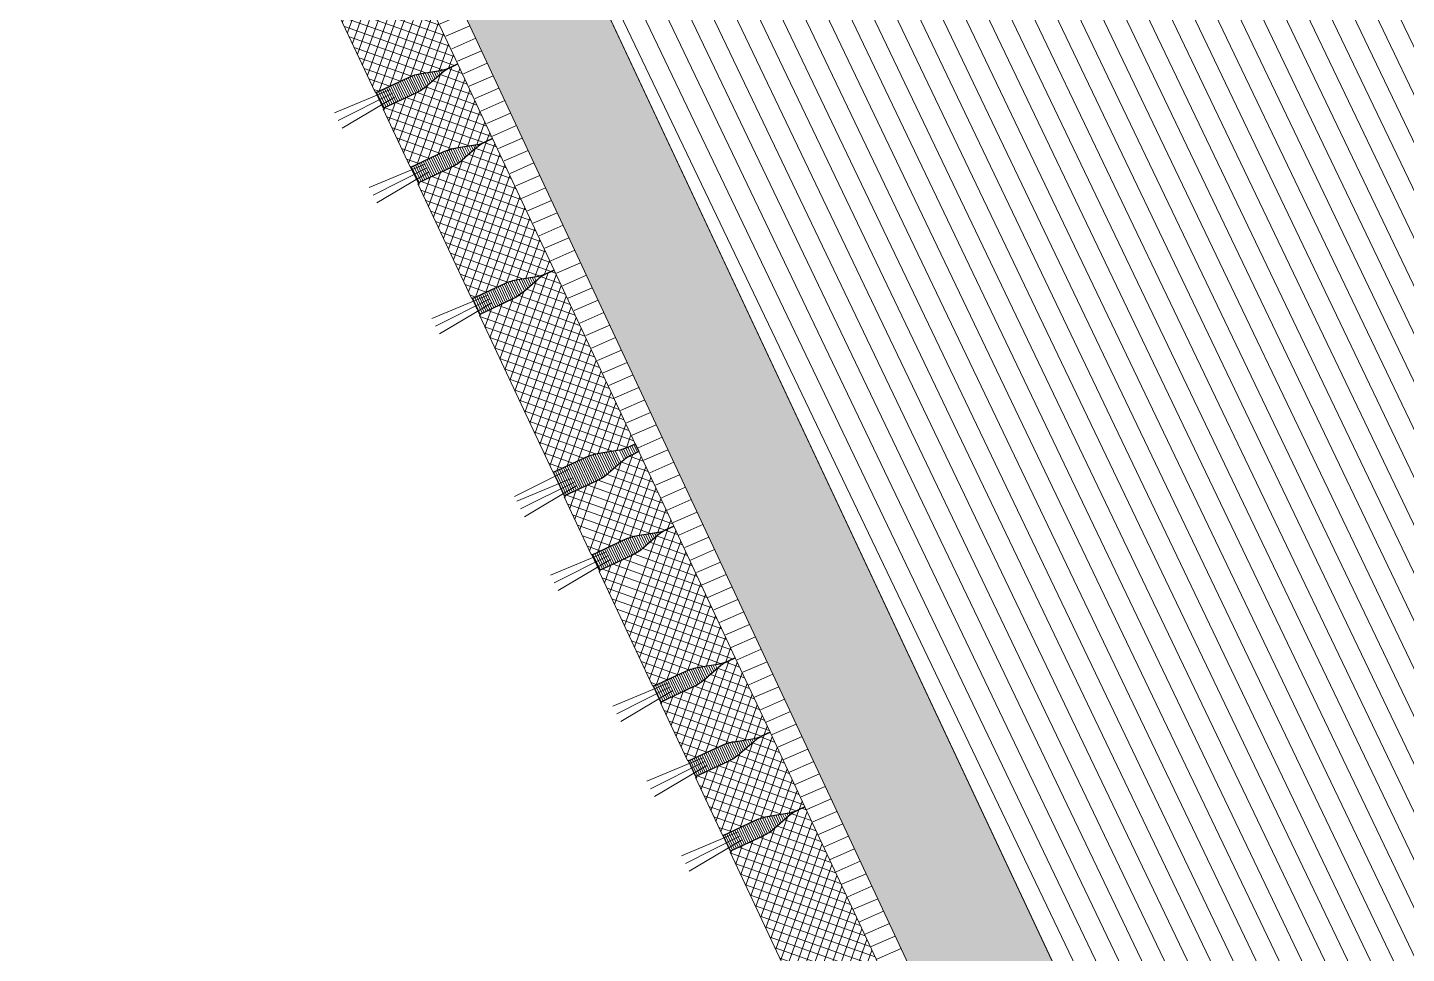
# Model space of a CAD drawing. Header units: metres. Extents: x 678805 to 1359287, y 2747329 to 5497370.
# Drawn here: x 679522.195 to 679523.785, y 2747471.759 to 2747472.827 of the extents above; entities that cross this region are included whole.
import ezdxf

# ---------------------------------------------------------------- set-up
doc = ezdxf.new("R2010")
doc.units = ezdxf.units.M
doc.layers.add('02-L-Waterfeatures 01', color=7, linetype='Continuous', true_color=0x4da6ff)
doc.layers.add('XREF_MON_WATERFEATURE$0$-aux', color=50, linetype='Continuous', plot=False)
for name, color, linetype, lineweight, true_color in [('XREF_MON_WATERFEATURE$0$02-L-projecció', 7, 'Continuous', 5, 0x636363), ('XREF_MON_WATERFEATURE$0$3- TR terra vegetal', 7, 'Continuous', 0, 0xbea68e), ('XREF_MON_WATERFEATURE$0$3-TR sorra granitica', 7, 'Continuous', 0, 0xf2dac9)]:
    doc.layers.add(name, color=color, linetype=linetype, lineweight=lineweight, true_color=true_color)
for name, color, linetype, lineweight in [('XREF_MON_WATERFEATURE$0$02-L-seccionat', 6, 'Continuous', 5), ('XREF_MON_WATERFEATURE$0$1-L-GESPA', 64, 'Continuous', 0), ('XREF_MON_WATERFEATURE$0$3-TR Formigó', 252, 'Continuous', 0), ('XREF_MON_WATERFEATURE$0$3-TR terra compactada', 45, 'Continuous', 0), ('XREF_MON_WATERFEATURE$0$3-TR Tot-u', 37, 'Continuous', 0)]:
    doc.layers.add(name, color=color, linetype=linetype, lineweight=lineweight)
pattern_1 = [(359.9999999999999, (18.5126179321669, -0.9720026045106351), (0, 0.0025), [])]

# ---------------------------------------------------------------- blocks, each defined once
blk = doc.blocks.new('XREF_MON_WATERFEATURE$0$General Section WaterFalls')
at = {"layer": 'XREF_MON_WATERFEATURE$0$3- TR terra vegetal'}
h = blk.add_hatch(dxfattribs=at)
h.set_pattern_fill('_USER', color=256, scale=0.002499999999999999, angle=-18.27604261022104, style=0, pattern_type=0)
h.set_pattern_definition([(359.9999999999999, (18.32269952911884, -0.9702852475456893), (0, 0.0025), [])])
edge = h.paths.add_edge_path()
edge.add_line((65.82710645440966, -32.98614903958514), (65.82718056078701, -32.97795359608366))
edge.add_arc((65.77876498177648, -32.97751579270698), 0.04841755740300056, -0.5180901328443627, 15.48092904174739)
edge.add_line((65.82542591914535, -32.9645922947675), (65.81966705713232, -32.94379963300984))
edge.add_arc((65.87473840592429, -32.92854673694819), 0.05714459103332797, 179.4819066751375, 195.480925755062, ccw=False)
edge.add_line((65.81759615102783, -32.92803001822904), (65.81796804772414, -32.88690293005799))
edge.add_line((65.81796804815531, -32.88690293068066), (65.83803810683558, -32.88708441641648))
edge.add_line((65.83803810691461, -32.88708441611379), (65.83766620893545, -32.92821150631316))
edge.add_arc((65.78052395908162, -32.92769479029812), 0.05714458607383564, -16.517109407062094, -0.5180902821103928, ccw=False)
edge.add_line((65.8353104670532, -32.94394109048881), (65.82917653723582, -32.9646262100002))
edge.add_arc((65.87559612980112, -32.978391405195), 0.04841755087200608, 163.4828839569682, 179.481903067111)
edge.add_line((65.82718055928126, -32.97795359557495), (65.8271064534648, -32.98614904220405))
h = blk.add_hatch(dxfattribs=at)
h.set_pattern_fill('_USER', color=256, scale=0.002499999999999999, angle=-18.27604261022104, style=0, pattern_type=0)
h.set_pattern_definition([(359.9999999999999, (18.41765872994438, -0.9711439250968397), (0, 0.0025), [])])
edge = h.paths.add_edge_path()
edge.add_line((65.92206565476954, -32.98700771876611), (65.9221397611469, -32.97881227526462))
edge.add_arc((65.87372418306768, -32.97837447095662), 0.04841755740300056, -0.5180901328443627, 15.48092904174739)
edge.add_line((65.92038512043655, -32.96545097278431), (65.91462625842352, -32.94465831102665))
edge.add_arc((65.96969760814682, -32.92940541589633), 0.05714459103332797, 179.4819066751375, 195.480925755062, ccw=False)
edge.add_line((65.9125553527847, -32.92888869694434), (65.912927249481, -32.8877616087733))
edge.add_line((65.91292724898085, -32.8877616096288), (65.93299730766113, -32.88794309536461))
edge.add_line((65.93299730820581, -32.88794309459627), (65.93262541022665, -32.92907018479563))
edge.add_arc((65.87548316037282, -32.92855346901342), 0.05714458607383564, -16.517109407062094, -0.5180902821103928, ccw=False)
edge.add_line((65.93026966787875, -32.94479976920411), (65.92413573806137, -32.9654848887155))
edge.add_arc((65.97055533109233, -32.97925008321181), 0.04841755087200608, 163.4828839569682, 179.481903067111)
edge.add_line((65.92213976057246, -32.97881227405742), (65.922065654756, -32.98700772068653))
h = blk.add_hatch(dxfattribs=at)
h.set_pattern_fill('_USER', color=256, scale=0.002499999999999999, angle=-18.27604261022104, style=0, pattern_type=0)
h.set_pattern_definition([(359.9999999999999, (18.01894716033712, -0.9675348876044154), (0, 0.0025), [])])
edge = h.paths.add_edge_path()
edge.add_line((66.01702485745773, -32.98786639701575), (66.01709896383508, -32.97967095351427))
edge.add_arc((65.96868338575587, -32.9792331494391), 0.04841755740300056, -0.5180901328443627, 15.48092904174739)
edge.add_line((66.01534432312474, -32.96630964940414), (66.00958546111171, -32.94551698764648))
edge.add_arc((66.06465680990368, -32.93026409414597), 0.05714459103332797, 179.4819066751375, 195.480925755062, ccw=False)
edge.add_line((66.00751455500722, -32.92974737426266), (66.00788645170353, -32.88862028609162))
edge.add_line((66.00788645073771, -32.88862028624862), (66.02795650941799, -32.88880177198444))
edge.add_line((66.02795650996268, -32.88880177168176), (66.02758461198351, -32.92992886188112))
edge.add_arc((65.97044236212969, -32.9294121467974), 0.05714458607383564, -16.517109407062094, -0.5180902821103928, ccw=False)
edge.add_line((66.02522887010127, -32.94565844675526), (66.01909494028389, -32.96634356626665))
edge.add_arc((66.06551453331485, -32.98010876076296), 0.04841755087200608, 163.4828839569682, 179.481903067111)
edge.add_line((66.01709896186367, -32.97967095137574), (66.0170248560472, -32.98786639800485))
h = blk.add_hatch(dxfattribs=at)
h.set_pattern_fill('_USER', color=256, scale=0.002499999999999999, angle=-18.27604261022104, style=0, pattern_type=0)
h.set_pattern_definition(pattern_1)
edge = h.paths.add_edge_path()
edge.add_line((66.18450913997367, -32.98938446305692), (66.18458324819068, -32.9811890191822))
edge.add_arc((66.13616767479107, -32.98075121478178), 0.04841755328710718, -0.5180908874735294, 15.48092828320253)
edge.add_line((66.18282860796899, -32.96782771754079), (66.17706974599145, -32.94703505530445))
edge.add_arc((66.2321410975419, -32.9317821552977), 0.05714459455714467, 179.4819104452081, 195.4809295709795, ccw=False)
edge.add_line((66.17499883892015, -32.93126543983817), (66.17537073627972, -32.89013835188617))
edge.add_line((66.17537073651329, -32.89013835182413), (66.19544079479505, -32.89031983988033))
edge.add_line((66.19544079480693, -32.89031984144822), (66.19506889737231, -32.93144692888503))
edge.add_arc((66.1379266353324, -32.93093021144159), 0.05714459782225906, -16.51710976891951, -0.5180906227978994, ccw=False)
edge.add_line((66.19271315494552, -32.94717651465908), (66.1865792253847, -32.96786163376481))
edge.add_arc((66.2329988121055, -32.98162682726979), 0.04841754412309885, 163.4828842022214, 179.4819033208883)
edge.add_line((66.18458324717358, -32.9811890181154), (66.18450913988048, -32.98938446327605))
h = blk.add_hatch(dxfattribs=at)
h.set_pattern_fill('_USER', color=256, scale=0.002499999999999999, angle=-18.27604261022104, style=0, pattern_type=0)
h.set_pattern_definition(pattern_1)
edge = h.paths.add_edge_path()
edge.add_line((66.28946790099144, -32.99033713107929), (66.27946831197418, -32.99024670891703))
edge.add_line((66.27946831239387, -32.99024670920335), (66.27954241924888, -32.98205126536921))
edge.add_arc((66.23112684488297, -32.9816134579014), 0.04841755365451088, -0.5180944984186822, 15.48092461457903)
edge.add_line((66.2777877789922, -32.96868996322155), (66.27202891539609, -32.94789730143147))
edge.add_arc((66.32710026297718, -32.93264440749772), 0.05714458916078761, 179.481906764493, 195.4809258867472, ccw=False)
edge.add_line((66.26995800994337, -32.93212768808007), (66.27032990626847, -32.89100059880564))
edge.add_line((66.27032990707085, -32.89100059913471), (66.30039955635146, -32.89127250706521))
edge.add_line((66.30039955629036, -32.89127250690944), (66.30002765871788, -32.93239959773352))
edge.add_arc((66.24288540426642, -32.93188288295642), 0.05714458966654288, -16.51710811452449, -0.5180889844784247, ccw=False)
edge.add_line((66.29767191642895, -32.94812918221578), (66.29153798661157, -32.96881430172717))
edge.add_arc((66.3379575763829, -32.98257949156687), 0.04841754646258604, 163.4828890789815, 179.4819082326844)
edge.add_line((66.28954200958833, -32.98214168660343), (66.28946790130034, -32.99033713143551))
edge.add_line((66.28946790099144, -32.99033713107929), (66.27946831197418, -32.99024670891703))
h = blk.add_hatch(dxfattribs=at)
h.set_pattern_fill('_USER', color=256, scale=0.002499999999999999, angle=-18.27604261022104, style=0, pattern_type=0)
h.set_pattern_definition(pattern_1)
edge = h.paths.add_edge_path()
edge.add_line((66.51069562928751, -32.99233411392197), (66.51076973566487, -32.98413867042049))
edge.add_arc((66.46235415851697, -32.98370086587965), 0.04841755740300056, -0.5180901328443627, 15.48092904174739)
edge.add_line((66.50901509542018, -32.97077736724168), (66.50325623340716, -32.94998470548402))
edge.add_arc((66.55832758219913, -32.93473181081936), 0.05714459103332797, 179.4819066751375, 195.480925755062, ccw=False)
edge.add_line((66.50118532776833, -32.93421509116888), (66.50155722446463, -32.89308800299784))
edge.add_line((66.50155722349882, -32.89308800268918), (66.5216272821791, -32.893269488425))
edge.add_line((66.52162728272378, -32.89326948905364), (66.52125538474462, -32.934396579253))
edge.add_arc((66.46411313442513, -32.93387986300513), 0.05714458607383564, -16.517109407062094, -0.5180902821103928, ccw=False)
edge.add_line((66.51889964193106, -32.95012616296299), (66.51276571211368, -32.97081128247438))
edge.add_arc((66.55918530607596, -32.98457647766918), 0.04841755087200608, 163.4828839569682, 179.481903067111)
edge.add_line((66.51076973462477, -32.98413866758347), (66.5106956288083, -32.99233411421258))
h = blk.add_hatch(dxfattribs=at)
h.set_pattern_fill('_USER', color=256, scale=0.002499999999999999, angle=-18.27604261022104, style=0, pattern_type=0)
h.set_pattern_definition([(359.9999999999999, (19.00628870492801, -0.9764703195542097), (0, 0.0025), [])])
edge = h.paths.add_edge_path()
edge.add_line((66.67817991273478, -32.99385217856616), (66.67825402095178, -32.98565673469143))
edge.add_arc((66.62983844755217, -32.98521892959252), 0.04841755328710718, -0.5180908874735294, 15.48092828320253)
edge.add_line((66.67649938026443, -32.97229543328285), (66.67074051828689, -32.95150277104651))
edge.add_arc((66.72581186937168, -32.93624987173826), 0.05714459455714467, 179.4819104452081, 195.4809295709795, ccw=False)
edge.add_line((66.66866961168125, -32.93573315488175), (66.66904150904082, -32.89460606692975))
edge.add_line((66.66904150880873, -32.8946060675662), (66.68911156709049, -32.89478755562239))
edge.add_line((66.68911156756803, -32.89478755556047), (66.68873967013342, -32.93591464299728))
edge.add_arc((66.63159740762785, -32.93539792695083), 0.05714459782225906, -16.51710976891951, -0.5180906227978994, ccw=False)
edge.add_line((66.68638392770663, -32.9516442308668), (66.68024999814581, -32.97232934997253))
edge.add_arc((66.72666958486661, -32.98609454301186), 0.04841754412309885, 163.4828842022214, 179.4819033208883)
edge.add_line((66.67825401946902, -32.98565673315898), (66.67817991217592, -32.99385217831962))
h = blk.add_hatch(dxfattribs=at)
h.set_pattern_fill('_USER', color=256, scale=0.002499999999999999, angle=-18.27604261022104, style=0, pattern_type=0)
h.set_pattern_definition([(359.9999999999999, (19.1012478438206, -0.9773361319676042), (0, 0.0025), [])])
edge = h.paths.add_edge_path()
edge.add_line((66.7731390511617, -32.99471799051389), (66.77321315926818, -32.98652254660266))
edge.add_arc((66.72479758551344, -32.98608474247158), 0.04841755328710718, -0.5180908874735294, 15.48092820665205)
edge.add_line((66.77145851869136, -32.97316124476492), (66.76569965663877, -32.9523685820134))
edge.add_arc((66.82077100826427, -32.93711568275467), 0.0571445946539326, 179.4819104096079, 195.4809295061197, ccw=False)
edge.add_line((66.76362875057384, -32.93659896682948), (66.76400064782287, -32.89547187884097))
edge.add_line((66.76400064677, -32.8954718792811), (66.78407070501628, -32.89565336781598))
edge.add_line((66.7840707055293, -32.89565336797386), (66.78369880820523, -32.93678045544718))
edge.add_arc((66.72655654791743, -32.93626373866573), 0.05714459620778652, -16.51711018543432, -0.5180910848902727, ccw=False)
edge.add_line((66.7813430656679, -32.95251004234888), (66.77520913621763, -32.97319516149111))
edge.add_arc((66.82162872422487, -32.98696035519242), 0.04841754573785231, 163.4828835922333, 179.4819027326508)
edge.add_line((66.77321315743029, -32.98652254464105), (66.77313905024774, -32.9947179898382))
at = {"layer": 'XREF_MON_WATERFEATURE$0$3-TR Formigó'}
h = blk.add_hatch(dxfattribs=at)
h.set_pattern_fill('ANSI37', color=256, scale=0.002999999999999998, angle=-18.34738595099282, style=0)
h.set_pattern_definition([(44.92865665922822, (22.31194227235392, -1.768136520404369), (-0.006726800370768202, 0.006743573368165632), []), (134.9286566592282, (22.31194227235392, -1.768136520404369), (-0.006743573368165632, -0.006726800370768202), [])])
edge = h.paths.add_edge_path()
edge.add_line((65.82710645347834, -32.98614904144779), (65.82718056246915, -32.97795359782862))
edge.add_arc((65.77876498457044, -32.97751579456963), 0.04841755740300056, -0.5180901328443627, 15.48092904174739)
edge.add_line((65.82542592147365, -32.96459229569882), (65.81966705821733, -32.94379963696335))
edge.add_arc((65.8747384082526, -32.9285467392765), 0.05714459329498054, 179.4819078841241, 195.480927047344, ccw=False)
edge.add_line((65.81759615195915, -32.92803002148867), (65.8179680164919, -32.88690642855519))
edge.add_line((65.81796801555902, -32.88690642919391), (65.81717084283034, -32.88689922138207))
edge.add_line((65.81717084394768, -32.88689922122285), (65.81717847585783, -32.88605517980117))
edge.add_line((65.81717847520486, -32.88605518080294), (65.61761518520471, -32.88425060533199))
edge.add_line((65.617615185678, -32.88425060361624), (65.61760755251639, -32.88509464511502))
edge.add_line((65.61760755162686, -32.88509464589879), (65.6168103795137, -32.88508743436703))
edge.add_line((65.61681038001552, -32.88508743420243), (65.61643851534083, -32.92621102905063))
edge.add_arc((65.5592962554656, -32.92569431709126), 0.05714459526864141, -16.517105482874115, -0.51808637105961, ccw=False)
edge.add_line((65.61408277368173, -32.94194061565213), (65.60794884246685, -32.96262573568279))
edge.add_arc((65.65436844108626, -32.97639092477039), 0.04841755376269415, 163.4828921215473, 179.4819112537158)
edge.add_line((65.60595286684111, -32.97595312236808), (65.60587875880562, -32.98414856532195))
edge.add_line((65.60587875824422, -32.98414856544696), (65.82710645308075, -32.98614904201778))
h = blk.add_hatch(dxfattribs=at)
h.set_pattern_fill('ANSI37', color=256, scale=0.002999999999999998, angle=-18.34738595099282, style=0)
h.set_pattern_definition([(44.92865665922822, (22.73308802815154, -1.771937715122476), (-0.006726800370768202, 0.006743573368165632), []), (134.9286566592282, (22.73308802815154, -1.771937715122476), (-0.006743573368165632, -0.006726800370768202), [])])
edge = h.paths.add_edge_path()
edge.add_line((65.92206565430388, -32.98700771993026), (65.92213976395794, -32.97881227653014))
edge.add_arc((65.87372417980805, -32.97837447538041), 0.04841756400291587, -0.5180874265220123, 15.48093170709386)
edge.add_line((65.92038512276486, -32.96545097138733), (65.91462625932702, -32.9446583135727))
edge.add_arc((65.96969760674983, -32.92940541985445), 0.05714458932275431, 179.4819072091404, 195.4809263397831, ccw=False)
edge.add_line((65.9125553527847, -32.9288887004368), (65.9129272173925, -32.88776510801851))
edge.add_line((65.91292721685022, -32.88776510860771), (65.91213004389637, -32.8877578992503))
edge.add_line((65.91213004477322, -32.88775789900683), (65.91213767749267, -32.88691385736202))
edge.add_line((65.91213767742738, -32.88691385718994), (65.83884287990924, -32.88625108071437))
edge.add_line((65.83884288044646, -32.88625108124688), (65.83883524735991, -32.88709512326085))
edge.add_line((65.83883524686098, -32.88709512259811), (65.83803807378843, -32.8870879102591))
edge.add_line((65.83803807431832, -32.88708791043609), (65.83766621020042, -32.92821150693937))
edge.add_arc((65.78052396094427, -32.92769479332492), 0.05714458472601425, -16.51710749379299, -0.5180883785645278, ccw=False)
edge.add_line((65.83531046798453, -32.9439410911873), (65.829176537437, -32.96462621290955))
edge.add_arc((65.87559613306075, -32.97839140403084), 0.04841755169880714, 163.4828888886983, 179.4819080003339)
edge.add_line((65.82718056021258, -32.97795359743759), (65.82710645295089, -32.98614904064701))
edge.add_line((65.82710645347834, -32.98614904144779), (65.92206565473153, -32.98700772013071))
h = blk.add_hatch(dxfattribs=at)
h.set_pattern_fill('ANSI37', color=256, scale=0.002999999999999998, angle=-18.34738595099282, style=0)
h.set_pattern_definition([(44.92865665922822, (22.82804723037407, -1.772796393372118), (-0.006726800370768202, 0.006743573368165632), []), (134.9286566592282, (22.82804723037407, -1.772796393372118), (-0.006743573368165632, -0.006726800370768202), [])])
edge = h.paths.add_edge_path()
edge.add_line((66.01702485606074, -32.98786639934406), (66.01709896571481, -32.97967095594393))
edge.add_arc((65.96868338109925, -32.97923315386288), 0.04841756400291587, -0.5180874265220123, 15.48093170709386)
edge.add_line((66.01534432452172, -32.9663096498698), (66.00958546108389, -32.94551699205518))
edge.add_arc((66.06465680757537, -32.93026409856975), 0.05714458932275431, 179.4819072091404, 195.4809263397831, ccw=False)
edge.add_line((66.00751455361024, -32.92974737961777), (66.00788641821804, -32.88862378719947))
edge.add_line((66.00788641860709, -32.88862378685735), (66.00708924565323, -32.88861657749995))
edge.add_line((66.00708924653009, -32.88861657725647), (66.00709687924953, -32.88777253561167))
edge.add_line((66.00709687918425, -32.88777253543958), (65.9338020816661, -32.88710975896401))
edge.add_line((65.93380208173767, -32.88710975972936), (65.93379444865111, -32.88795380174332))
edge.add_line((65.93379444768652, -32.88795380154625), (65.93299727461397, -32.88794658920724))
edge.add_line((65.9329972746782, -32.88794658891857), (65.9326254105603, -32.92907018542184))
edge.add_arc((65.87548316270113, -32.92855347180739), 0.05714458472601425, -16.51710749379299, -0.5180883785645278, ccw=False)
edge.add_line((65.93026966927573, -32.94479976966977), (65.9241357387282, -32.96548489139202))
edge.add_arc((65.97055533481762, -32.97925008274615), 0.04841755169880714, 163.4828888886983, 179.4819080003339)
edge.add_line((65.92213976243511, -32.97881227638572), (65.92206565517341, -32.98700771959515))
edge.add_line((65.92206565430388, -32.98700772016309), (66.01702485555707, -32.98786639884601))
h = blk.add_hatch(dxfattribs=at)
h.set_pattern_fill('ANSI37', color=256, scale=0.002999999999999998, angle=-18.34738595099282, style=0)
h.set_pattern_definition([(44.92865665922822, (23.0904907155782, -1.77517313673161), (-0.006726800370768202, 0.006743573368165632), []), (134.9286566592282, (23.0904907155782, -1.77517313673161), (-0.006743573368165632, -0.006726800370768202), [])])
edge = h.paths.add_edge_path()
edge.add_line((66.18450917163864, -32.98938089655712), (66.18458327882527, -32.98118545283251))
edge.add_arc((66.13616769807413, -32.98074764246121), 0.04841755954794266, -0.5180984677643847, 15.48092063279454)
edge.add_line((66.18282863963395, -32.96782414917834), (66.1770697756789, -32.9470314907025))
edge.add_arc((66.23214112268761, -32.93177859508432), 0.05714459000223031, 179.4819084718825, 195.480927569171, ccw=False)
edge.add_line((66.17499886965379, -32.93126187706366), (66.17537073374437, -32.89013828398415))
edge.add_line((66.17537073325366, -32.89013828453608), (66.17457356026432, -32.89013107565735))
edge.add_line((66.17457356024534, -32.89013107446954), (66.1745811929293, -32.88928703330341))
edge.add_line((66.17458119336516, -32.88928703428246), (66.0287612839646, -32.8879684385801))
edge.add_line((66.02876128349453, -32.88796843891032), (66.02875365251238, -32.88881248309047))
edge.add_line((66.02875365223736, -32.88881248352118), (66.02795647864757, -32.88880527052096))
edge.add_line((66.02795647829771, -32.88880526926368), (66.02758461388368, -32.92992886517876))
edge.add_arc((65.970442364458, -32.92941214959137), 0.05714458607383564, -16.517109407062094, -0.5180902821103928, ccw=False)
edge.add_line((66.02522887242958, -32.94565844978206), (66.01909494283737, -32.96634357083901))
edge.add_arc((66.06551453657448, -32.98010876495391), 0.0484175511476064, 163.4828856008782, 179.4819047255243)
edge.add_line((66.01709896465763, -32.97967095579952), (66.0170248557023, -32.98786639894001))
edge.add_line((66.01702485606074, -32.98786639934406), (66.18450917103601, -32.98938089688053))
h = blk.add_hatch(dxfattribs=at)
h.set_pattern_fill('ANSI37', color=256, scale=0.002999999999999998, angle=-18.34738595099282, style=0)
h.set_pattern_definition([(44.92865665922822, (23.09049068391323, -1.77517670346424), (-0.006726800370768202, 0.006743573368165632), []), (134.9286566592282, (23.09049068391323, -1.77517670346424), (-0.006743573368165632, -0.006726800370768202), [])])
edge = h.paths.add_edge_path()
edge.add_line((66.27946831006557, -32.99024670897052), (66.27954241971963, -32.98205126557039))
edge.add_arc((66.23112683510408, -32.98161346325651), 0.04841756400291587, -0.5180874265220123, 15.48093170709386)
edge.add_line((66.27778777806088, -32.96868996089324), (66.27202891462305, -32.94789730307862))
edge.add_arc((66.3271002615802, -32.93264440842904), 0.05714458932275431, 179.4819072091404, 195.4809263397831, ccw=False)
edge.add_line((66.26995800854638, -32.93212768901139), (66.27032987315418, -32.8910040965931))
edge.add_line((66.27032987214625, -32.89100409741513), (66.2695326991924, -32.89099688805773))
edge.add_line((66.26953270006925, -32.89099688781425), (66.2695403327887, -32.89015284616945))
edge.add_line((66.26954033272341, -32.8901528455317), (66.19624553520526, -32.88949006905613))
edge.add_line((66.19624553527683, -32.88949006935582), (66.19623790219028, -32.89033411136978))
edge.add_line((66.19623790215701, -32.89033411117271), (66.19544072908445, -32.8903268988337))
edge.add_line((66.19544072914869, -32.89032689947635), (66.19506886503079, -32.93145049597963))
edge.add_arc((66.13792661577463, -32.93093378096819), 0.05714458472601425, -16.51710749379299, -0.5180883785645278, ccw=False)
edge.add_line((66.1927131228149, -32.94718007976189), (66.18657919226736, -32.96786520148414))
edge.add_arc((66.23299878835678, -32.98163039237261), 0.04841755169880714, 163.4828888886983, 179.4819080003339)
edge.add_line((66.18458321597427, -32.98119258740917), (66.18450910871258, -32.98938803061859))
edge.add_line((66.18450910924003, -32.98938803002238), (66.27946831049321, -32.9902467087053))
h = blk.add_hatch(dxfattribs=at)
h.set_pattern_fill('ANSI37', color=256, scale=0.002999999999999998, angle=-18.34738595099282, style=0)
h.set_pattern_definition([(44.92865665922822, (22.99553144816309, -1.774321593344212), (-0.006726800370768202, 0.006743573368165632), []), (134.9286566592282, (22.99553144816309, -1.774321593344212), (-0.006743573368165632, -0.006726800370768202), [])])
edge = h.paths.add_edge_path()
edge.add_line((66.51069562835619, -32.99233411438763), (66.510769737347, -32.98413867076846))
edge.add_arc((66.46235416037962, -32.98370086750947), 0.04841755740300056, -0.5180901328443627, 15.48092904174739)
edge.add_line((66.50901509728283, -32.970777368173), (66.50325623402651, -32.94998470943753))
edge.add_arc((66.5583275849931, -32.93473181361333), 0.05714459329498054, 179.4819078841241, 195.480927047344, ccw=False)
edge.add_line((66.501185326837, -32.93421509466134), (66.50155719136976, -32.89309150172786))
edge.add_line((66.50155719183385, -32.89309150190093), (66.50076001910517, -32.89308429408908))
edge.add_line((66.50076001882553, -32.8930842934642), (66.50076765073568, -32.89224025204252))
edge.add_line((66.50076765054837, -32.89224025281146), (66.30120436054823, -32.89043567734051))
edge.add_line((66.30120436148718, -32.8904356774874), (66.30119672832556, -32.89127971898618))
edge.add_line((66.30119672743604, -32.89127971837297), (66.30039955532287, -32.89127250684121))
edge.add_line((66.3003995558247, -32.89127250714228), (66.30002769115, -32.93239610199047))
edge.add_arc((66.24288543174043, -32.9318793900311), 0.05714459526864141, -16.517105482874115, -0.51808637105961, ccw=False)
edge.add_line((66.2976719494909, -32.94812568835914), (66.29153801827603, -32.9688108083898))
edge.add_arc((66.33795761642978, -32.98257599840872), 0.04841755376269415, 163.4828921215473, 179.4819112537158)
edge.add_line((66.28954204218462, -32.98213819530793), (66.28946793414913, -32.9903336382618))
edge.add_line((66.28946793451905, -32.99033363768831), (66.51069562935558, -32.99233411425913))
h = blk.add_hatch(dxfattribs=at)
h.set_pattern_fill('ANSI37', color=256, scale=0.002999999999999998, angle=-18.34738595099282, style=0)
h.set_pattern_definition([(44.92865665922822, (23.5841614883393, -1.779640852473676), (-0.006726800370768202, 0.006743573368165632), []), (134.9286566592282, (23.5841614883393, -1.779640852473676), (-0.006743573368165632, -0.006726800370768202), [])])
edge = h.paths.add_edge_path()
edge.add_line((66.67817994439974, -32.99384861253202), (66.67825405158638, -32.98565316880741))
edge.add_arc((66.62983847083524, -32.98521535773762), 0.04841755954794266, -0.5180984677643847, 15.48092063279454)
edge.add_line((66.67649941239506, -32.97229186492041), (66.67074054844001, -32.95149920644457))
edge.add_arc((66.72581189591438, -32.93624631082639), 0.05714459000223031, 179.4819084718825, 195.480927569171, ccw=False)
edge.add_line((66.6686696424149, -32.93572959303856), (66.66904150650548, -32.89460599995905))
edge.add_line((66.66904150601476, -32.89460600051098), (66.66824433302543, -32.89459879163225))
edge.add_line((66.66824433300644, -32.89459879114293), (66.6682519656904, -32.8937547499768))
edge.add_line((66.66825196612626, -32.89375474955887), (66.5224320567257, -32.8924361538565))
edge.add_line((66.52243205578998, -32.89243615441956), (66.52242442480782, -32.8932801985997))
edge.add_line((66.5224244245328, -32.89328019879758), (66.52162725094301, -32.89327298579737))
edge.add_line((66.52162725152448, -32.89327298477292), (66.52125538711044, -32.934396580688))
edge.add_arc((66.46411313768476, -32.93387986486778), 0.05714458607383564, -16.517109407062094, -0.5180902821103928, ccw=False)
edge.add_line((66.51889964565635, -32.95012616552413), (66.51276571606414, -32.97081128658107))
edge.add_arc((66.55918530980125, -32.98457647953182), 0.0484175511476064, 163.4828856008782, 179.4819047255243)
edge.add_line((66.5107697378844, -32.98413867177442), (66.51069562892907, -32.99233411491491))
edge.add_line((66.51069562835619, -32.99233411438763), (66.67817994333146, -32.99384861192411))
h = blk.add_hatch(dxfattribs=at)
h.set_pattern_fill('ANSI37', color=256, scale=0.002999999999999998, angle=-18.34738595099282, style=0)
h.set_pattern_definition([(44.92865665922822, (23.58416145620868, -1.779644419904798), (-0.006726800370768202, 0.006743573368165632), []), (134.9286566592282, (23.58416145620868, -1.779644419904798), (-0.006743573368165632, -0.006726800370768202), [])])
edge = h.paths.add_edge_path()
edge.add_line((66.77313908282667, -32.99471442494541), (66.77321319248074, -32.98651898154529))
edge.add_arc((66.72479760786518, -32.98608117876574), 0.04841756400291587, -0.5180874265220123, 15.48093170709386)
edge.add_line((66.77145855035633, -32.97315767640248), (66.7656996869185, -32.95236501858786))
edge.add_arc((66.82077103387564, -32.93711212393828), 0.05714458932275431, 179.4819072091404, 195.4809263397831, ccw=False)
edge.add_line((66.76362878130749, -32.93659540498629), (66.76400064591529, -32.895471812568))
edge.add_line((66.76400064583868, -32.89547181222588), (66.76320347288483, -32.89546460286847))
edge.add_line((66.76320347329602, -32.89546460402198), (66.76321110601546, -32.89462056237718))
edge.add_line((66.76321110595018, -32.89462056127377), (66.68991630843203, -32.8939577847982))
edge.add_line((66.6899163085036, -32.89395778439939), (66.68990867541704, -32.89480182641336))
edge.add_line((66.68990867491812, -32.8948018271476), (66.68911150184556, -32.8947946148086))
edge.add_line((66.68911150144413, -32.89479461498559), (66.68873963732624, -32.93591821148886))
edge.add_arc((66.63159738853574, -32.93540149694309), 0.05714458472601425, -16.51710749379299, -0.5180883785645278, ccw=False)
edge.add_line((66.68638389604166, -32.9516477950383), (66.68024996549413, -32.97233291676055))
edge.add_arc((66.72666956111789, -32.98609810788184), 0.04841755169880714, 163.4828888886983, 179.4819080003339)
edge.add_line((66.67825398826972, -32.98566030245274), (66.67817988100802, -32.99385574566217))
edge.add_line((66.67817988200113, -32.99385574599728), (66.77313908325432, -32.9947144246802))
h = blk.add_hatch(dxfattribs=at)
h.set_pattern_fill('ANSI37', color=256, scale=0.002999999999999998, angle=-18.34738595099282, style=0)
h.set_pattern_definition([(44.92865665922822, (23.84660494187847, -1.782021161867306), (-0.006726800370768202, 0.006743573368165632), []), (134.9286566592282, (23.84660494187847, -1.782021161867306), (-0.006743573368165632, -0.006726800370768202), [])])
edge = h.paths.add_edge_path()
edge.add_line((66.94062339747325, -32.99622892262414), (66.94069750465988, -32.98803347889953))
edge.add_arc((66.89228192484006, -32.98759566759691), 0.04841755954794266, -0.5180984677643847, 15.48092063279454)
edge.add_line((66.93894286593422, -32.9746721747797), (66.93318400197917, -32.95387951630386))
edge.add_arc((66.98825534898788, -32.93862662045285), 0.05714459000223031, 179.4819084718825, 195.480927569171, ccw=False)
edge.add_line((66.93111309502274, -32.93810990266502), (66.93148495911332, -32.89698630958551))
edge.add_line((66.93148495955393, -32.89698630990461), (66.93068778656459, -32.89697910102588))
edge.add_line((66.9306877865456, -32.89697910053656), (66.93069541922956, -32.89613505937043))
edge.add_line((66.93069541966543, -32.89613505918533), (66.78487551026487, -32.89481646348296))
edge.add_line((66.7848755097948, -32.89481646427885), (66.78486787881265, -32.895660508459))
edge.add_line((66.78486787900329, -32.8956605088897), (66.7840707054135, -32.89565329588949))
edge.add_line((66.78407070599496, -32.89565329509787), (66.78369884158093, -32.93677689101295))
edge.add_arc((66.72655659075826, -32.93626017519273), 0.05714458607383564, -16.517109407062094, -0.5180902821103928, ccw=False)
edge.add_line((66.78134309872985, -32.95250647561625), (66.77520916913764, -32.9731915966732))
edge.add_arc((66.82162876380607, -32.98695678985678), 0.0484175511476064, 163.4828856008782, 179.4819047255243)
edge.add_line((66.77321319235489, -32.98651898163371), (66.77313908339956, -32.9947144247742))
edge.add_line((66.77313908282667, -32.99471442471258), (66.94062339780194, -32.99622892224906))
at = {"layer": 'XREF_MON_WATERFEATURE$0$3-TR sorra granitica'}
h = blk.add_hatch(dxfattribs=at)
h.set_pattern_fill('LINE', color=256, scale=0.004999999999999998, angle=69.72395738977895, style=0)
h.set_pattern_definition([(87.99999999999994, (84.49806383391842, 215.9410314029083), (-0.01586532937892815, 0.0005540295101522106), [])])
h.paths.add_polyline_path([(63.31718797190115, -32.99482132843696), (66.94344163034111, -33.0275867190212), (66.94371268711984, -32.99758794321679), (63.31718797190115, -32.96345270238817)])
at = {"layer": 'XREF_MON_WATERFEATURE$0$3-TR terra compactada'}
h = blk.add_hatch(dxfattribs=at)
h.set_pattern_fill('LINE', color=256, scale=0.007499999999999998)
h.set_pattern_definition([(359.9999999999999, (-1.593222050461918, -1.450000001117587), (3.469446951953614e-18, 0.0238125), [])])
edge = h.paths.add_edge_path(flags=16)
edge.add_arc((87.91270721703768, -34.89102650922723), 0.03000000000000113, 0, 360)
h.paths.add_polyline_path([(60.86794612370431, -34.06345526850782), (60.86794612370431, -34.8165326055605), (77.28848761087283, -34.81653260439634), (77.28848760994151, -35.96653260430321), (94.02980208816007, -35.96653260337189), (94.02346620196477, -34.53352967253886), (88.77741158520803, -34.42881766473874), (88.7764219455421, -34.4783984052483), (88.67512278445065, -34.8564527768176), (84.06023222394288, -34.76436978625134), (83.96552849235013, -34.41241660504602), (83.95774579746649, -34.38224918977357), (83.95875280490145, -34.33179827523418), (79.98875382728875, -34.25026744417846), (79.98875382775441, -35.78771875007078), (77.43852502759546, -35.78771875007078), (77.43852502852678, -35.43748732609674), (78.61814005719498, -35.43770227907225), (78.05505687510595, -33.4629564518109), (67.10211191978306, -33.3788115279749), (67.01179703883827, -33.17811179091223), (66.85097349714488, -33.17687627975829), (63.56725041614845, -33.15126436809078), (63.56725041707978, -34.70336046814919), (61.01713174395263, -34.70336046768352), (61.01713174441829, -34.35336060426198), (62.10765844490379, -34.35336060402915), (61.58575402200222, -32.50950451311655), (50.6815704330802, -32.42573419259861), (50.59114177431911, -32.2250335814897), (50.42511908290908, -32.2237581287045), (47.14811543934047, -32.19819437991828), (47.14721526950598, -33.38156245509163), (44.99754665372893, -33.38156245509163), (44.99754665279761, -33.03156259073876), (45.56926759378985, -33.03156259120442), (45.14311256445944, -31.55625739693642), (34.2616229839623, -31.47266142093576), (34.17091776337475, -31.2719586850144), (34.00475173024461, -31.27068213094026), (30.72633214015514, -31.24511096207425), (30.72633214108646, -32.37863686797209), (28.57621343620121, -32.37863686820492), (28.57621343526989, -32.02863700361922), (29.14793437626213, -32.02863700361922), (28.72177934786305, -30.55333180958405), (17.8412764519453, -30.4697434140835), (17.68143947003409, -31.50181839196011), (28.27606689184904, -31.50181839149445), (28.27606689091772, -32.61037793336436), (44.44740463607013, -32.61037793196738), (44.44740463700145, -34.06345526920632)])
at = {"layer": 'XREF_MON_WATERFEATURE$0$3-TR Tot-u'}
h = blk.add_hatch(dxfattribs=at)
h.set_pattern_fill('EARTH', color=256, scale=0.004999999999999998, angle=-84.07414778341365)
h.set_pattern_definition([(275.9258522165863, (-9.313225746154785e-10, -4.656612873077393e-10), (0.03485825126725671, -0.02830242601949161), [0.03175, -0.03175]), (275.9258522165863, (0.01184262614697218, 0.001229217275977135), (0.03485825126725671, -0.02830242601949161), [0.03175, -0.03175]), (275.9258522165863, (0.02368525322526693, 0.002458434319123626), (0.03485825126725671, -0.02830242601949161), [0.03175, -0.03175]), (5.925852216586345, (0.02804253529757261, -0.00107936910353601), (0.02830242601949161, 0.03485825126725671), [0.03174999999999998, -0.03174999999999998]), (5.925852216586345, (0.02927175164222717, -0.01292199594900012), (0.02830242601949161, 0.03485825126725671), [0.03174999999999998, -0.03174999999999998]), (5.925852216586345, (0.03050096938386559, -0.02476462326012552), (0.02830242601949161, 0.03485825126725671), [0.03174999999999998, -0.03174999999999998])])
h.paths.add_polyline_path([(66.84566084854305, -33.17683484312147), (66.9129464966245, -33.02731117722578), (63.31718796957284, -32.99482132820413), (63.3171879700385, -33.03095293976367), (63.56725041614845, -33.15126436809078)])
at = {"layer": 'XREF_MON_WATERFEATURE$0$-aux'}
for points in [[(65.82710645347834, -32.98614904144779), (65.82710645440966, -32.98614903958514), (65.82718056021258, -32.97795359697193, 0.06992251114754273), (65.82542591914535, -32.9645922947675), (65.81966705759987, -32.94379963213578, -0.06992251114800961), (65.81759615102783, -32.92803001822904), (65.81796804815531, -32.88690293068066), (65.83803810691461, -32.88708441611379), (65.83766620839015, -32.92821150552481, -0.0699225111484148), (65.8353104670532, -32.94394109048881), (65.82917653722689, -32.9646262107417, 0.06992251114798485), (65.82718055928126, -32.97795359557495), (65.82710645347834, -32.98614904144779), (65.82710645440966, -32.98614903958514)], [(65.92206565430388, -32.98700772039592), (65.92206565476954, -32.98700771876611), (65.92213976103812, -32.97881227498874, 0.06992251114754273), (65.92038512043655, -32.96545097278431), (65.91462625889108, -32.94465831015259, -0.06992251114800961), (65.9125553527847, -32.92888869694434), (65.91292724898085, -32.8877616096288), (65.93299730820581, -32.88794309459627), (65.93262541061267, -32.92907018493861, -0.0699225111484148), (65.93026966787875, -32.94479976920411), (65.92413573851809, -32.96548488875851, 0.06992251114798485), (65.92213976057246, -32.97881227405742), (65.92206565430388, -32.98700772039592), (65.92206565476954, -32.98700771876611)], [(66.01702485559508, -32.98786639841273), (66.01702485745773, -32.98786639701575), (66.01709896372631, -32.97967095370404, 0.06992251114754273), (66.01534432312474, -32.96630964940414), (66.00958546018228, -32.94551698793657, -0.06992251114800961), (66.00751455500722, -32.92974737426266), (66.00788645073771, -32.88862028624862), (66.02795650996268, -32.88880177168176), (66.0275846128352, -32.92992886295542, -0.0699225111484148), (66.02522887010127, -32.94565844675526), (66.01909494027495, -32.966343565844, 0.06992251114798485), (66.01709896186367, -32.97967095137574), (66.01702485559508, -32.98786639841273), (66.01702485745773, -32.98786639701575)], [(66.18450913904235, -32.98938446305692), (66.18450913997367, -32.98938446305692), (66.1845832481049, -32.98118901951239, 0.06992251114754273), (66.18282860796899, -32.96782771754079), (66.17706974595785, -32.9470350551419, -0.06992251114800961), (66.17499883892015, -32.93126543983817), (66.17537073651329, -32.89013835182413), (66.19544079480693, -32.89031984144822), (66.19506889674813, -32.93144692853093, -0.0699225111484148), (66.19271315494552, -32.94717651465908), (66.18657922418788, -32.96786163398065, 0.06992251114798485), (66.18458324717358, -32.9811890181154), (66.18450913904235, -32.98938446305692), (66.18450913997367, -32.98938446305692)], [(66.28946790099144, -32.99033713107929), (66.27946831239387, -32.99024670920335), (66.27954241912812, -32.98205126496032, 0.06992251114754273), (66.2777877789922, -32.96868996322155), (66.27202891558409, -32.94789730128832, -0.06992251114800961), (66.26995800994337, -32.93212768808007), (66.27032990707085, -32.89100059913471), (66.30039955629036, -32.89127250690944), (66.30002765869722, -32.93239959795028, -0.0699225111484148), (66.29767191642895, -32.94812918221578), (66.2915379870683, -32.96881430223584, 0.06992251114798485), (66.28954200958833, -32.98214168660343), (66.28946790099144, -32.99033713107929), (66.27946831239387, -32.99024670920335)], [(66.51069562835619, -32.99233411531895), (66.51069562928751, -32.99233411392197), (66.51076973602176, -32.98413867061026, 0.06992251114754273), (66.50901509542018, -32.97077736724168), (66.50325623247772, -32.94998470554128, -0.06992251114800961), (66.50118532776833, -32.93421509116888), (66.50155722349882, -32.89308800268918), (66.52162728272378, -32.89326948905364), (66.52125538419932, -32.93439657916315, -0.0699225111484148), (66.51889964193106, -32.95012616296299), (66.51276571210474, -32.9708112818189, 0.06992251114798485), (66.51076973462477, -32.98413866758347), (66.51069562835619, -32.99233411531895), (66.51069562928751, -32.99233411392197)], [(66.67817991273478, -32.99385217856616), (66.67817991273478, -32.99385217856616), (66.678254020866, -32.98565673502162, 0.06992251114754273), (66.67649938026443, -32.97229543328285), (66.67074051778764, -32.95150277018547, -0.06992251114800961), (66.66866961168125, -32.93573315488175), (66.66904150880873, -32.8946060675662), (66.68911156756803, -32.89478755556047), (66.6887396699749, -32.93591464310884, -0.0699225111484148), (66.68638392770663, -32.9516442308668), (66.68024999694899, -32.97232934972271, 0.06992251114798485), (66.67825401946902, -32.98565673315898), (66.67817991273478, -32.99385217856616), (66.67817991273478, -32.99385217856616)], [(66.77313905069605, -32.99471799004823), (66.7731390511617, -32.99471799051389), (66.7732131597586, -32.98652254696935, 0.06992251114754273), (66.77145851869136, -32.97316124476492), (66.76569965668023, -32.95236858236603, -0.06992251114800961), (66.76362875057384, -32.93659896682948), (66.76400064677, -32.8954718792811), (66.7840707055293, -32.89565336797386), (66.78369880840182, -32.93678045505658, -0.0699225111484148), (66.7813430656679, -32.95251004234888), (66.7752091367729, -32.97319516167045, 0.06992251114798485), (66.77321315743029, -32.98652254464105), (66.77313905069605, -32.99471799004823), (66.7731390511617, -32.99471799051389)]]:
    blk.add_lwpolyline(points, format="xyb", dxfattribs=at)
at = {"layer": 'XREF_MON_WATERFEATURE$0$02-L-projecció'}
for points in [[(63.56725041614845, -33.15126436809078), (66.85097349714488, -33.17687627975829), (67.01179703883827, -33.17811179091223), (67.10211191978306, -33.3788115279749), (78.05505687510595, -33.4629564518109), (78.61814005719498, -35.43770227907225), (77.43852502852678, -35.43748732609674), (77.43852502759546, -35.78771875007078), (79.98875382775441, -35.78771875007078), (79.98875382728875, -34.25026744417846), (83.96552851935849, -34.3319335191045)], [(66.94344163034111, -33.0275867190212), (63.31718797190115, -32.99482132843696)], [(66.85097349714488, -33.17687627975829), (63.51713174441829, -33.15126436832361)], [(63.56722230277956, -33.15126161300577), (78.83854823606089, -33.26896964525804)]]:
    blk.add_lwpolyline(points, dxfattribs=at)
at = {"layer": 'XREF_MON_WATERFEATURE$0$02-L-seccionat'}
for points in [[(65.82710645347834, -32.98614904144779), (65.82718056207523, -32.97795359790325, 0.06992251114875708), (65.82542592147365, -32.96459229569882), (65.81966705759987, -32.94379963702522, -0.0699225111482901), (65.81759615195915, -32.92803002148867), (65.81796801555902, -32.88690642919391), (65.81717084394768, -32.88689922122285), (65.81717847520486, -32.88605518080294), (65.617615185678, -32.88425060361624), (65.61760755162686, -32.88509464589879), (65.61681038001552, -32.88508743420243), (65.61643851548433, -32.92621102929115, -0.0699225111482901), (65.61408277368173, -32.94194061565213), (65.60794884292409, -32.96262573590502, 0.06992251114875708), (65.60595286684111, -32.97595312236808), (65.60587875824422, -32.98414856544696)], [(65.92206565430388, -32.98700771993026), (65.92213976476341, -32.97881227592006, 0.06992251114875708), (65.92038512276486, -32.96545097138733), (65.91462625889108, -32.94465831434354, -0.0699225111482901), (65.9125553527847, -32.9288887004368), (65.91292721685022, -32.88776510860771), (65.91213004477322, -32.88775789900683), (65.91213767742738, -32.88691385718994), (65.83884288044646, -32.88625108124688), (65.83883524686098, -32.88709512259811), (65.83803807431832, -32.88708791043609), (65.83766620978713, -32.92821150738746, -0.0699225111482901), (65.83531046798453, -32.9439410911873), (65.82917653815821, -32.96462621213868, 0.06992251114875708), (65.82718056021258, -32.97795359743759), (65.82710645347834, -32.98614904144779)], [(66.01702485606074, -32.98786639934406), (66.0170989651233, -32.9796709548682, 0.06992251114875708), (66.01534432452172, -32.9663096498698), (66.00958545971662, -32.94551699329168, -0.0699225111482901), (66.00751455361024, -32.92974737961777), (66.00788641860709, -32.88862378685735), (66.00708924653009, -32.88861657725647), (66.00709687918425, -32.88777253543958), (65.93380208173767, -32.88710975972936), (65.93379444768652, -32.88795380154625), (65.9329972746782, -32.88794658891857), (65.93262541107833, -32.92907018586993, -0.0699225111482901), (65.93026966927573, -32.94479976966977), (65.92413573944941, -32.96548489015549, 0.06992251114875708), (65.92213976243511, -32.97881227638572), (65.92206565430388, -32.98700772016309)], [(66.18450917163864, -32.98938089655712), (66.18458327837288, -32.98118545301259, 0.06992251114875708), (66.18282863963395, -32.96782414917834), (66.17706977529451, -32.94703149120323, -0.0699225111482901), (66.17499886965379, -32.93126187706366), (66.17537073325366, -32.89013828453608), (66.17457356024534, -32.89013107446954), (66.17458119336516, -32.88928703428246), (66.02876128349453, -32.88796843891032), (66.02875365223736, -32.88881248352118), (66.02795647829771, -32.88880526926368), (66.02758461376652, -32.92992886574939, -0.0699225111482901), (66.02522887242958, -32.94565844978206), (66.0190949421376, -32.96634357026778, 0.06992251114875708), (66.01709896465763, -32.97967095579952), (66.01702485606074, -32.98786639934406)], [(66.27946831006557, -32.99024670897052), (66.27954241912812, -32.98205126496032, 0.06992251114875708), (66.27778777806088, -32.96868996089324), (66.2720289141871, -32.9478973033838, -0.0699225111482901), (66.26995800854638, -32.93212768901139), (66.27032987214625, -32.89100409741513), (66.26953270006925, -32.89099688781425), (66.26954033272341, -32.8901528455317), (66.19624553527683, -32.88949006935582), (66.19623790215701, -32.89033411117271), (66.19544072914869, -32.89032689947635), (66.1950688646175, -32.93145049596205, -0.0699225111482901), (66.1927131228149, -32.94718007976189), (66.18657919345424, -32.96786520071328, 0.06992251114875708), (66.18458321597427, -32.98119258740917), (66.18450910924003, -32.98938803002238)], [(66.51069562835619, -32.99233411438763), (66.5107697378844, -32.98413867177442, 0.06992251114875708), (66.50901509728283, -32.970777368173), (66.50325623340905, -32.9499847094994, -0.0699225111482901), (66.501185326837, -32.93421509466134), (66.50155719183385, -32.89309150190093), (66.50076001882553, -32.8930842934642), (66.50076765054837, -32.89224025281146), (66.30120436148718, -32.8904356774874), (66.30119672743604, -32.89127971837297), (66.3003995558247, -32.89127250714228), (66.30002769082785, -32.932396102231, -0.0699225111482901), (66.2976719494909, -32.94812568835914), (66.2915380182676, -32.96881080884486, 0.06992251114875708), (66.28954204218462, -32.98213819530793), (66.28946793451905, -32.99033363768831)], [(66.67817994439974, -32.99384861253202), (66.67825405066833, -32.98565316898748, 0.06992251114875708), (66.67649941239506, -32.97229186492041), (66.67074054758996, -32.9514992069453, -0.0699225111482901), (66.6686696424149, -32.93572959303856), (66.66904150601476, -32.89460600051098), (66.66824433300644, -32.89459879114293), (66.66825196612626, -32.89375474955887), (66.52243205578998, -32.89243615441956), (66.5224244245328, -32.89328019879758), (66.52162725152448, -32.89327298477292), (66.52125538699329, -32.93439658125862, -0.0699225111482901), (66.51889964565635, -32.95012616552413), (66.5127657148987, -32.97081128577702, 0.06992251114875708), (66.5107697378844, -32.98413867177442), (66.51069562835619, -32.99233411438763)], [(66.77313908282667, -32.99471442494541), (66.77321319235489, -32.98651898140088, 0.06992251114875708), (66.77145855035633, -32.97315767640248), (66.76569968648255, -32.95236501842737, -0.0699225111482901), (66.76362878130749, -32.93659540498629), (66.76400064583868, -32.89547181222588), (66.76320347329602, -32.89546460402198), (66.76321110595018, -32.89462056127377), (66.6899163085036, -32.89395778439939), (66.68990867491812, -32.8948018271476), (66.68911150144413, -32.89479461498559), (66.6887396373786, -32.93591821147129, -0.0699225111482901), (66.68638389604166, -32.9516477950383), (66.68024996574968, -32.97233291668817, 0.06992251114875708), (66.67825398826972, -32.98566030245274), (66.67817988200113, -32.99385574599728)], [(66.94062339747325, -32.99622892262414), (66.94069750420749, -32.9880334790796, 0.06992251114875708), (66.93894286593422, -32.9746721747797), (66.93318400206044, -32.95387951680459, -0.0699225111482901), (66.93111309502274, -32.93810990266502), (66.93148495955393, -32.89698630990461), (66.9306877865456, -32.89697910053656), (66.93069541966543, -32.89613505918533), (66.7848755097948, -32.89481646427885), (66.78486787900329, -32.8956605088897), (66.78407070599496, -32.89565329509787), (66.78369884099811, -32.93677689135075, -0.0699225111482901), (66.78134309872985, -32.95250647561625), (66.77520916983485, -32.97319159563631, 0.06992251114875708), (66.77321319235489, -32.98651898163371), (66.77313908282667, -32.99471442471258)]]:
    blk.add_lwpolyline(points, format="xyb", close=True, dxfattribs=at)
at = {"layer": 'XREF_MON_WATERFEATURE$0$1-L-GESPA'}
for points in [[(65.81769466632977, -32.83390289195813), (65.82409245381132, -32.9037107299082)], [(65.82769266329706, -32.83370284270495), (65.82909145252779, -32.9036107044667)], [(65.83769066259265, -32.83350278995931), (65.83409045310691, -32.903510682052)], [(65.91265386762097, -32.83476157067344), (65.91905165510252, -32.90456940839067)], [(65.92265186458826, -32.83456152118742), (65.924050653819, -32.90446938271634)], [(65.93264986388385, -32.83436146867462), (65.92904965439811, -32.9043693607673)], [(66.00760077405721, -32.83697994542308), (66.01399856153876, -32.90678778337315)], [(66.01759877195582, -32.8367798961699), (66.01899756025523, -32.90668775746599)], [(66.02759677125141, -32.83657984342426), (66.02399656130001, -32.90658773574978)], [(66.17509735329077, -32.83713833708316), (66.18149514123797, -32.90694617526606)], [(66.18509535165504, -32.83693828759715), (66.18649413995445, -32.90684615005739)], [(66.19509335095063, -32.83673823531717), (66.19149314099923, -32.90674612764269)], [(66.26863833284006, -32.83890188904479), (66.27503612078726, -32.90870972676203)], [(66.27863633120432, -32.83870183979161), (66.28003511950374, -32.90860970178619)], [(66.28863432863727, -32.83850178588182), (66.2850341196172, -32.90850967960432)], [(66.29463312914595, -32.8383817570284), (66.296031919308, -32.90828962018713)], [(66.50127154635265, -32.84144766256213), (66.5076693338342, -32.91125550004654)], [(66.51126954425126, -32.84124761284329), (66.512668333482, -32.91115547437221)], [(66.52126754401252, -32.84104755986482), (66.51766733406112, -32.91105545219034)], [(66.6687681269832, -32.84160605305806), (66.67516591446474, -32.91141389170662)], [(66.67876612348482, -32.84140600264072), (66.6801649122499, -32.91131386510096)], [(66.68876412278041, -32.84120595036075), (66.68516391329467, -32.9112138429191)], [(66.7637272644788, -32.84247186454013), (66.77012505242601, -32.91227970295586)], [(66.77372526284307, -32.84227181505412), (66.77512405160815, -32.91217967681587)], [(66.78372326120734, -32.84207176277414), (66.78012305125594, -32.91207965486683)]]:
    blk.add_lwpolyline(points, dxfattribs=at)
blk = doc.blocks.new('XREF_MON_WATERFEATURE')
at = {"rotation": 115.5575828871378}
blk.add_blockref('XREF_MON_WATERFEATURE$0$General Section WaterFalls', (679521.7318272466, 2747398.310749386), dxfattribs=at)

msp = doc.modelspace()

# ---------------------------------------------------------------- block references
at = {"layer": '02-L-Waterfeatures 01', "color": 18, "true_color": 0x000000}
msp.add_blockref('XREF_MON_WATERFEATURE', (0, 0), dxfattribs=at)

doc.saveas('drawing.dxf')
